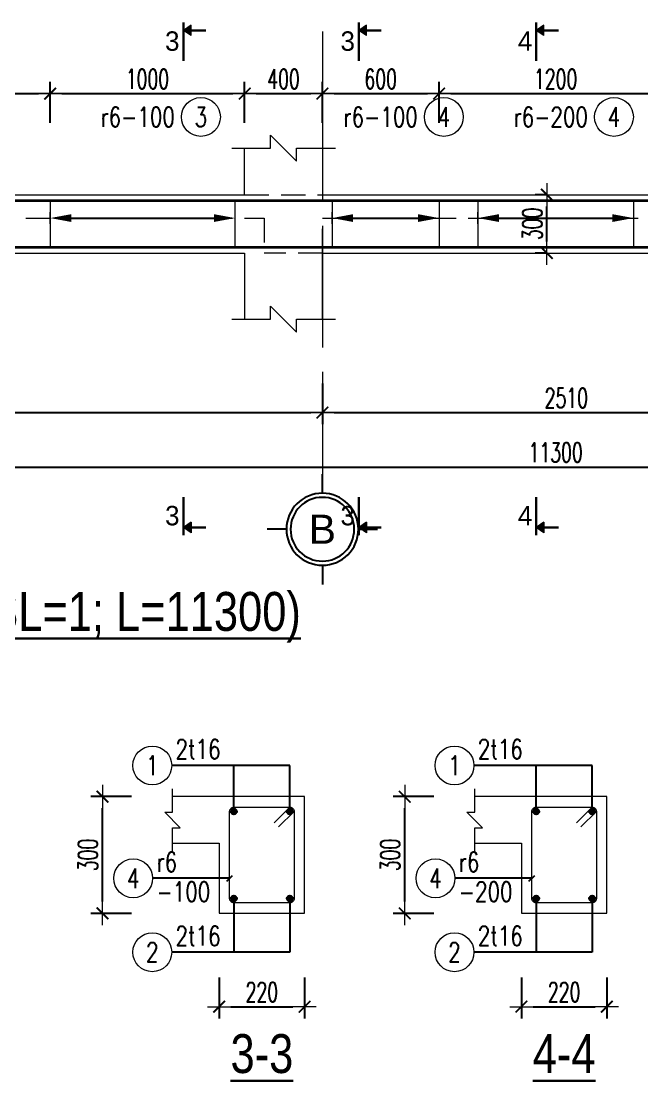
# Model space of a CAD drawing. Header units: millimetres. Extents: x -529861 to -223882, y -171969 to 61504.
# Drawn here: x -423223 to -420030, y -95548 to -90099 of the extents above; entities that cross this region are included whole.
import ezdxf
from ezdxf.enums import TextEntityAlignment as Align

# ---------------------------------------------------------------- set-up
doc = ezdxf.new("R2010")
doc.units = ezdxf.units.MM
doc.header["$LTSCALE"] = 5000
doc.linetypes.add('CENTER', pattern=[2, 1.25, -0.25, 0.25, -0.25])
doc.linetypes.add('HIDDEN', pattern=[0.375, 0.25, -0.125])
doc.layers.get('Defpoints').update_dxf_attribs({"color": 143})
for name, color, linetype, lineweight in [('dim', 8, 'Continuous', 18), ('kata_dim', 8, 'Continuous', 15), ('kata_grid', 8, 'CENTER', 5), ('kata_net khuat', 9, 'HIDDEN', 5), ('kata_net manh', 8, 'Continuous', 5), ('kata_net thay', 4, 'Continuous', 20), ('kata_text', 7, 'Continuous', 30), ('kata_thep chu', 1, 'Continuous', 35), ('kata_thep dai', 220, 'Continuous', 20)]:
    doc.layers.add(name, color=color, linetype=linetype, lineweight=lineweight)
doc.layers.add('text', color=255, linetype='Continuous')
doc.styles.add('AVANH', font='')
doc.styles.add('General text 1', font='')
doc.styles.add('kata_text', font='arial.ttf', dxfattribs={"width": 0.8})
doc.styles.add('vnsimpli', font='vnsimli.shx', dxfattribs={"width": 0.65})
doc.styles.get('AVANH').set_extended_font_data('.VnArialH')
doc.styles.get('General text 1').set_extended_font_data('.VnAvantH')
doc.dimstyles.new('kata_dim_20', dxfattribs={"dimscale": 20, "dimtxt": 2.5, "dimasz": 1.5, "dimexe": 1.5, "dimexo": 2.5, "dimtad": 1, "dimdec": 0, "dimzin": 0, "dimdsep": 46, "dimtxsty": 'vnsimpli', "dimblk": 'kata_block_ArchTick', "dimcen": 0.09, "dimdle": 1.2, "dimclrd": 8, "dimclre": 8, "dimclrt": 3, "dimadec": 0, "dimazin": 0, "dimtfac": 1, "dimtdec": 0, "dimtix": 1, "dimtofl": 0, "dimtmove": 0, "dimatfit": 3, "dimfxl": 3.75, "dimfxlon": 1, "dimtolj": 1, "dimtzin": 0, "dimarcsym": 0})
doc.dimstyles.new('kata_dim_40', dxfattribs={"dimscale": 40, "dimtxt": 2.5, "dimasz": 1.5, "dimexe": 1.5, "dimexo": 2.5, "dimtad": 1, "dimdec": 0, "dimzin": 0, "dimdsep": 46, "dimtxsty": 'vnsimpli', "dimblk": 'kata_block_ArchTick', "dimcen": 0.09, "dimdle": 1.2, "dimclrd": 8, "dimclre": 8, "dimclrt": 3, "dimadec": 0, "dimazin": 0, "dimtfac": 1, "dimtdec": 0, "dimtix": 1, "dimtofl": 0, "dimtmove": 0, "dimatfit": 3, "dimfxl": 3.75, "dimfxlon": 1, "dimtolj": 1, "dimtzin": 0, "dimarcsym": 0})
doc.dimstyles.new('kata_rai_thep', dxfattribs={"dimtxt": 2, "dimasz": 1, "dimexe": 0, "dimexo": 0, "dimtad": 1, "dimdec": 0, "dimzin": 12, "dimdsep": 46, "dimtxsty": 'kata_text', "dimblk": 'kata_block_RUNTIC', "dimcen": 0, "dimse1": 1, "dimse2": 1, "dimclrd": 6, "dimclre": 6, "dimclrt": 7, "dimadec": 0, "dimazin": 3, "dimtfac": 1, "dimtdec": 0, "dimtmove": 2, "dimatfit": 3, "dimldrblk": 'kata_block_LEADERTIC', "dimfxl": 1, "dimtolj": 1, "dimtzin": 0, "dimlwd": -1, "dimlwe": -1, "dimarcsym": 0})

# ---------------------------------------------------------------- blocks, each defined once
blk = doc.blocks.new('kata_block_TD')
at = {"color": 6, "linetype": 'ByBlock', "lineweight": -2, "style": 'kata_text', "width": 0.8}
blk.add_attdef('SECTDET2', text='', height=5, dxfattribs=at).set_placement((0, 7.97), align=Align.CENTER)
at = {"color": 0, "linetype": 'ByBlock', "lineweight": -2, "style": 'kata_text', "width": 0.8}
blk.add_attdef('SECTDET1', text='', height=5, dxfattribs=at).set_placement((0, 1.47), align=Align.CENTER)
blk = doc.blocks.new('kata_block_ArchTick')
at = {"color": 8}
blk.add_line((1, 0), (-1, 0), dxfattribs=at)
at = {"color": 8, "const_width": 0.15}
blk.add_lwpolyline([(-0.5, -0.5), (0.5, 0.5)], dxfattribs=at)
blk = doc.blocks.new('*D393')
at = {"layer": 'Defpoints', "color": 0, "linetype": 'ByBlock', "ltscale": 1500, "transparency": 16777216}
for p in [(-421673.8, -90471.6), (-422073.8, -90991.6), (-421673.8, -90991.6)]:
    blk.add_point(p, dxfattribs=at)
at = {"layer": 'kata_dim', "color": 8, "linetype": 'ByBlock', "lineweight": -2, "ltscale": 1500, "transparency": 16777216}
for p, q in [((-422073.8, -90621.6), (-422073.8, -90411.6)), ((-421673.8, -90621.6), (-421673.8, -90411.6)), ((-422013.8, -90471.6), (-421733.8, -90471.6))]:
    blk.add_line(p, q, dxfattribs=at)
at = {"layer": 'kata_dim', "color": 8, "linetype": 'ByBlock', "lineweight": -2, "ltscale": 1500, "transparency": 16777216, "xscale": 60, "yscale": 60, "zscale": 60, "rotation": 180}
blk.add_blockref('kata_block_ArchTick', (-422073.8, -90471.6), dxfattribs=at)
at = {"layer": 'kata_dim', "color": 8, "linetype": 'ByBlock', "lineweight": -2, "ltscale": 1500, "transparency": 16777216, "xscale": 60, "yscale": 60, "zscale": 60}
blk.add_blockref('kata_block_ArchTick', (-421673.8, -90471.6), dxfattribs=at)
at = {"layer": 'kata_dim', "color": 3, "linetype": 'ByBlock', "ltscale": 1500, "transparency": 16777216, "insert": (-421873.8, -90396.6), "char_height": 100, "attachment_point": 5, "style": 'vnsimpli'}
blk.add_mtext('\\A1;400', dxfattribs=at)
blk = doc.blocks.new('*D395')
at = {"layer": 'Defpoints', "color": 0, "linetype": 'ByBlock', "ltscale": 1500, "transparency": 16777216}
for p in [(-423073.8, -90471.6), (-424903.8, -90991.6), (-423073.8, -90991.6)]:
    blk.add_point(p, dxfattribs=at)
at = {"layer": 'kata_dim', "color": 8, "linetype": 'ByBlock', "lineweight": -2, "ltscale": 1500, "transparency": 16777216}
for p, q in [((-424903.8, -90621.6), (-424903.8, -90411.6)), ((-423073.8, -90621.6), (-423073.8, -90411.6)), ((-424843.8, -90471.6), (-423133.8, -90471.6))]:
    blk.add_line(p, q, dxfattribs=at)
at = {"layer": 'kata_dim', "color": 8, "linetype": 'ByBlock', "lineweight": -2, "ltscale": 1500, "transparency": 16777216, "xscale": 60, "yscale": 60, "zscale": 60, "rotation": 180}
blk.add_blockref('kata_block_ArchTick', (-424903.8, -90471.6), dxfattribs=at)
at = {"layer": 'kata_dim', "color": 8, "linetype": 'ByBlock', "lineweight": -2, "ltscale": 1500, "transparency": 16777216, "xscale": 60, "yscale": 60, "zscale": 60}
blk.add_blockref('kata_block_ArchTick', (-423073.8, -90471.6), dxfattribs=at)
at = {"layer": 'kata_dim', "color": 3, "linetype": 'ByBlock', "ltscale": 1500, "transparency": 16777216, "insert": (-423988.8, -90396.6), "char_height": 100, "attachment_point": 5, "style": 'vnsimpli'}
blk.add_mtext('\\A1;1830', dxfattribs=at)
blk = doc.blocks.new('*D396')
at = {"layer": 'Defpoints', "color": 0, "linetype": 'ByBlock', "ltscale": 1500, "transparency": 16777216}
for p in [(-422073.8, -90471.6), (-423073.8, -90991.6), (-422073.8, -90991.6)]:
    blk.add_point(p, dxfattribs=at)
at = {"layer": 'kata_dim', "color": 8, "linetype": 'ByBlock', "lineweight": -2, "ltscale": 1500, "transparency": 16777216}
for p, q in [((-423073.8, -90621.6), (-423073.8, -90411.6)), ((-422073.8, -90621.6), (-422073.8, -90411.6)), ((-423013.8, -90471.6), (-422133.8, -90471.6))]:
    blk.add_line(p, q, dxfattribs=at)
at = {"layer": 'kata_dim', "color": 8, "linetype": 'ByBlock', "lineweight": -2, "ltscale": 1500, "transparency": 16777216, "xscale": 60, "yscale": 60, "zscale": 60, "rotation": 180}
blk.add_blockref('kata_block_ArchTick', (-423073.8, -90471.6), dxfattribs=at)
at = {"layer": 'kata_dim', "color": 8, "linetype": 'ByBlock', "lineweight": -2, "ltscale": 1500, "transparency": 16777216, "xscale": 60, "yscale": 60, "zscale": 60}
blk.add_blockref('kata_block_ArchTick', (-422073.8, -90471.6), dxfattribs=at)
at = {"layer": 'kata_dim', "color": 3, "linetype": 'ByBlock', "ltscale": 1500, "transparency": 16777216, "insert": (-422573.8, -90396.6), "char_height": 100, "attachment_point": 5, "style": 'vnsimpli'}
blk.add_mtext('\\A1;1000', dxfattribs=at)
blk = doc.blocks.new('*D398')
at = {"layer": 'Defpoints', "color": 0, "linetype": 'ByBlock', "ltscale": 1500, "transparency": 16777216}
for p in [(-421073.8, -90471.6), (-421673.8, -90991.6), (-421073.8, -90991.6)]:
    blk.add_point(p, dxfattribs=at)
at = {"layer": 'kata_dim', "color": 8, "linetype": 'ByBlock', "lineweight": -2, "ltscale": 1500, "transparency": 16777216}
for p, q in [((-421673.8, -90621.6), (-421673.8, -90411.6)), ((-421073.8, -90621.6), (-421073.8, -90411.6)), ((-421613.8, -90471.6), (-421133.8, -90471.6))]:
    blk.add_line(p, q, dxfattribs=at)
at = {"layer": 'kata_dim', "color": 8, "linetype": 'ByBlock', "lineweight": -2, "ltscale": 1500, "transparency": 16777216, "xscale": 60, "yscale": 60, "zscale": 60, "rotation": 180}
blk.add_blockref('kata_block_ArchTick', (-421673.8, -90471.6), dxfattribs=at)
at = {"layer": 'kata_dim', "color": 8, "linetype": 'ByBlock', "lineweight": -2, "ltscale": 1500, "transparency": 16777216, "xscale": 60, "yscale": 60, "zscale": 60}
blk.add_blockref('kata_block_ArchTick', (-421073.8, -90471.6), dxfattribs=at)
at = {"layer": 'kata_dim', "color": 3, "linetype": 'ByBlock', "ltscale": 1500, "transparency": 16777216, "insert": (-421373.8, -90396.6), "char_height": 100, "attachment_point": 5, "style": 'vnsimpli'}
blk.add_mtext('\\A1;600', dxfattribs=at)
blk = doc.blocks.new('*D399')
at = {"layer": 'Defpoints', "color": 0, "linetype": 'ByBlock', "ltscale": 1500, "transparency": 16777216}
for p in [(-419873.8, -90471.6), (-421073.8, -90991.6), (-419873.8, -90991.6)]:
    blk.add_point(p, dxfattribs=at)
at = {"layer": 'kata_dim', "color": 8, "linetype": 'ByBlock', "lineweight": -2, "ltscale": 1500, "transparency": 16777216}
for p, q in [((-421073.8, -90621.6), (-421073.8, -90411.6)), ((-419873.8, -90621.6), (-419873.8, -90411.6)), ((-421013.8, -90471.6), (-419933.8, -90471.6))]:
    blk.add_line(p, q, dxfattribs=at)
at = {"layer": 'kata_dim', "color": 8, "linetype": 'ByBlock', "lineweight": -2, "ltscale": 1500, "transparency": 16777216, "xscale": 60, "yscale": 60, "zscale": 60, "rotation": 180}
blk.add_blockref('kata_block_ArchTick', (-421073.8, -90471.6), dxfattribs=at)
at = {"layer": 'kata_dim', "color": 8, "linetype": 'ByBlock', "lineweight": -2, "ltscale": 1500, "transparency": 16777216, "xscale": 60, "yscale": 60, "zscale": 60}
blk.add_blockref('kata_block_ArchTick', (-419873.8, -90471.6), dxfattribs=at)
at = {"layer": 'kata_dim', "color": 3, "linetype": 'ByBlock', "ltscale": 1500, "transparency": 16777216, "insert": (-420473.8, -90396.6), "char_height": 100, "attachment_point": 5, "style": 'vnsimpli'}
blk.add_mtext('\\A1;1200', dxfattribs=at)
blk = doc.blocks.new('*D385')
at = {"layer": 'Defpoints', "color": 0, "linetype": 'ByBlock', "ltscale": 1500, "transparency": 16777216}
for p in [(-426123.8, -91291.6), (-414823.8, -91391.6), (-414823.8, -92391.6)]:
    blk.add_point(p, dxfattribs=at)
at = {"layer": 'kata_dim', "color": 8, "linetype": 'ByBlock', "lineweight": -2, "ltscale": 1500, "transparency": 16777216}
for p, q in [((-426123.8, -92241.6), (-426123.8, -92451.6)), ((-414823.8, -92241.6), (-414823.8, -92451.6)), ((-426063.8, -92391.6), (-414883.8, -92391.6))]:
    blk.add_line(p, q, dxfattribs=at)
at = {"layer": 'kata_dim', "color": 8, "linetype": 'ByBlock', "lineweight": -2, "ltscale": 1500, "transparency": 16777216, "xscale": 60, "yscale": 60, "zscale": 60, "rotation": 180}
blk.add_blockref('kata_block_ArchTick', (-426123.8, -92391.6), dxfattribs=at)
at = {"layer": 'kata_dim', "color": 8, "linetype": 'ByBlock', "lineweight": -2, "ltscale": 1500, "transparency": 16777216, "xscale": 60, "yscale": 60, "zscale": 60}
blk.add_blockref('kata_block_ArchTick', (-414823.8, -92391.6), dxfattribs=at)
at = {"layer": 'kata_dim', "color": 3, "linetype": 'ByBlock', "ltscale": 1500, "transparency": 16777216, "insert": (-420473.8, -92316.6), "char_height": 100, "attachment_point": 5, "style": 'vnsimpli'}
blk.add_mtext('\\A1;11300', dxfattribs=at)
blk = doc.blocks.new('*D386')
at = {"layer": 'Defpoints', "color": 0, "linetype": 'ByBlock', "ltscale": 1500, "transparency": 16777216}
for p in [(-421673.8, -91291.6), (-426123.8, -91511.6), (-421673.8, -92111.6)]:
    blk.add_point(p, dxfattribs=at)
at = {"layer": 'kata_dim', "color": 8, "linetype": 'ByBlock', "lineweight": -2, "ltscale": 1500, "transparency": 16777216}
for p, q in [((-426123.8, -91961.6), (-426123.8, -92171.6)), ((-421673.8, -91961.6), (-421673.8, -92171.6)), ((-426063.8, -92111.6), (-421733.8, -92111.6))]:
    blk.add_line(p, q, dxfattribs=at)
at = {"layer": 'kata_dim', "color": 8, "linetype": 'ByBlock', "lineweight": -2, "ltscale": 1500, "transparency": 16777216, "xscale": 60, "yscale": 60, "zscale": 60, "rotation": 180}
blk.add_blockref('kata_block_ArchTick', (-426123.8, -92111.6), dxfattribs=at)
at = {"layer": 'kata_dim', "color": 8, "linetype": 'ByBlock', "lineweight": -2, "ltscale": 1500, "transparency": 16777216, "xscale": 60, "yscale": 60, "zscale": 60}
blk.add_blockref('kata_block_ArchTick', (-421673.8, -92111.6), dxfattribs=at)
at = {"layer": 'kata_dim', "color": 3, "linetype": 'ByBlock', "ltscale": 1500, "transparency": 16777216, "insert": (-423898.8, -92036.6), "char_height": 100, "attachment_point": 5, "style": 'vnsimpli'}
blk.add_mtext('\\A1;4450', dxfattribs=at)
blk = doc.blocks.new('kata_block_GRID')
at = {"layer": 'dim', "color": 250, "linetype": 'Continuous', "lineweight": -3}
for p, q in [((0, 4.62), (0, 7.08)), ((-4.63, 0), (-7.09, 0)), ((4.63, 0), (7.09, 0)), ((0, -4.63), (0, -7.09))]:
    blk.add_line(p, q, dxfattribs=at)
at = {"layer": 'dim', "color": 250, "linetype": 'Continuous', "lineweight": -3, "extrusion": (0, 0, -1)}
blk.add_ellipse((0, 0), major_axis=(-4.63, 0), ratio=1, start_param=3.141414, end_param=9.424599, dxfattribs=at)
at = {"layer": 'dim', "color": 9, "linetype": 'Continuous', "lineweight": -3, "extrusion": (0, 0, -1)}
blk.add_ellipse((0, 0), major_axis=(-4.1, 0), ratio=1, start_param=3.140844, end_param=9.424029, dxfattribs=at)
at = {"layer": 'text', "color": 33, "style": 'AVANH'}
blk.add_attdef('GRID', text='', height=3.75, dxfattribs=at).set_placement((0, 0), align=Align.MIDDLE)
blk = doc.blocks.new('*D387')
at = {"layer": 'Defpoints', "color": 0, "linetype": 'ByBlock', "ltscale": 1500, "transparency": 16777216}
for p in [(-421673.8, -91291.6), (-419163.8, -91391.6), (-419163.8, -92111.6)]:
    blk.add_point(p, dxfattribs=at)
at = {"layer": 'kata_dim', "color": 8, "linetype": 'ByBlock', "lineweight": -2, "ltscale": 1500, "transparency": 16777216}
for p, q in [((-421673.8, -91961.6), (-421673.8, -92171.6)), ((-419163.8, -91961.6), (-419163.8, -92171.6)), ((-421613.8, -92111.6), (-419223.8, -92111.6))]:
    blk.add_line(p, q, dxfattribs=at)
at = {"layer": 'kata_dim', "color": 8, "linetype": 'ByBlock', "lineweight": -2, "ltscale": 1500, "transparency": 16777216, "xscale": 60, "yscale": 60, "zscale": 60, "rotation": 180}
blk.add_blockref('kata_block_ArchTick', (-421673.8, -92111.6), dxfattribs=at)
at = {"layer": 'kata_dim', "color": 8, "linetype": 'ByBlock', "lineweight": -2, "ltscale": 1500, "transparency": 16777216, "xscale": 60, "yscale": 60, "zscale": 60}
blk.add_blockref('kata_block_ArchTick', (-419163.8, -92111.6), dxfattribs=at)
at = {"layer": 'kata_dim', "color": 3, "linetype": 'ByBlock', "ltscale": 1500, "transparency": 16777216, "insert": (-420418.8, -92036.6), "char_height": 100, "attachment_point": 5, "style": 'vnsimpli'}
blk.add_mtext('\\A1;2510', dxfattribs=at)
blk = doc.blocks.new('kata_block_RUNTIC')
at = {"layer": 'kata_dim', "color": 6}
blk.add_line((0, 0.75), (0, -0.75), dxfattribs=at)
blk.add_lwpolyline([(0, 0, 0, 1, 0), (-2.7, 0, 1, 1, 0)], format="xyseb", dxfattribs=at)
blk = doc.blocks.new('*D409')
at = {"layer": 'Defpoints', "color": 6, "linetype": 'ByBlock', "ltscale": 1500, "transparency": 16777216}
blk.add_line((-423033.8, -91111.6), (-422163.8, -91111.6), dxfattribs=at)
at = {"layer": 'Defpoints', "color": 0, "linetype": 'ByBlock', "ltscale": 1500, "transparency": 16777216}
for p in [(-423073.8, -91111.6), (-422123.8, -91111.6), (-422123.8, -91111.6)]:
    blk.add_point(p, dxfattribs=at)
at = {"layer": 'Defpoints', "color": 6, "linetype": 'ByBlock', "ltscale": 1500, "transparency": 16777216, "xscale": 40, "yscale": 40, "zscale": 40, "rotation": 180}
blk.add_blockref('kata_block_RUNTIC', (-423073.8, -91111.6), dxfattribs=at)
at = {"layer": 'Defpoints', "color": 6, "linetype": 'ByBlock', "ltscale": 1500, "transparency": 16777216, "xscale": 40, "yscale": 40, "zscale": 40}
blk.add_blockref('kata_block_RUNTIC', (-422123.8, -91111.6), dxfattribs=at)
blk = doc.blocks.new('kata_block_LEADERTIC')
at = {"layer": 'kata_dim', "color": 6}
blk.add_lwpolyline([(0, 0, 0, 1, 0), (-2.7, 0, 1, 1, 0)], format="xyseb", dxfattribs=at)
blk = doc.blocks.new('*D410')
at = {"layer": 'Defpoints', "color": 6, "linetype": 'ByBlock', "ltscale": 1500, "transparency": 16777216}
blk.add_line((-421583.8, -91111.6), (-421113.8, -91111.6), dxfattribs=at)
at = {"layer": 'Defpoints', "color": 0, "linetype": 'ByBlock', "ltscale": 1500, "transparency": 16777216}
for p in [(-421623.8, -91111.6), (-421073.8, -91111.6), (-421073.8, -91111.6)]:
    blk.add_point(p, dxfattribs=at)
at = {"layer": 'Defpoints', "color": 6, "linetype": 'ByBlock', "ltscale": 1500, "transparency": 16777216, "xscale": 40, "yscale": 40, "zscale": 40, "rotation": 180}
blk.add_blockref('kata_block_RUNTIC', (-421623.8, -91111.6), dxfattribs=at)
at = {"layer": 'Defpoints', "color": 6, "linetype": 'ByBlock', "ltscale": 1500, "transparency": 16777216, "xscale": 40, "yscale": 40, "zscale": 40}
blk.add_blockref('kata_block_RUNTIC', (-421073.8, -91111.6), dxfattribs=at)
blk = doc.blocks.new('*D411')
at = {"layer": 'Defpoints', "color": 6, "linetype": 'ByBlock', "ltscale": 1500, "transparency": 16777216}
blk.add_line((-420833.8, -91111.6), (-420113.8, -91111.6), dxfattribs=at)
at = {"layer": 'Defpoints', "color": 0, "linetype": 'ByBlock', "ltscale": 1500, "transparency": 16777216}
for p in [(-420873.8, -91111.6), (-420073.8, -91111.6), (-420073.8, -91111.6)]:
    blk.add_point(p, dxfattribs=at)
at = {"layer": 'Defpoints', "color": 6, "linetype": 'ByBlock', "ltscale": 1500, "transparency": 16777216, "xscale": 40, "yscale": 40, "zscale": 40, "rotation": 180}
blk.add_blockref('kata_block_RUNTIC', (-420873.8, -91111.6), dxfattribs=at)
at = {"layer": 'Defpoints', "color": 6, "linetype": 'ByBlock', "ltscale": 1500, "transparency": 16777216, "xscale": 40, "yscale": 40, "zscale": 40}
blk.add_blockref('kata_block_RUNTIC', (-420073.8, -91111.6), dxfattribs=at)
blk = doc.blocks.new('*U87')
blk.add_circle((2.5, 0), 2.5)
at = {"layer": 'kata_text', "color": 3, "style": 'vnsimpli', "width": 0.75}
blk.add_attdef('DKKC2', text='', height=2.5, dxfattribs=at).set_placement((-0.85, -1.25), align=Align.RIGHT)
at = {"layer": 'kata_text', "color": 7, "style": 'vnsimpli', "width": 0.75}
blk.add_attdef('SH3', text='', height=2.5, dxfattribs=at).set_placement((2.5, 0), align=Align.MIDDLE)
blk = doc.blocks.new('kata_block_SECBAL')
blk.add_hatch(color=2).paths.add_polyline_path([(0.99, 3.81), (0, 3.13), (0.99, 2.46)])
at = {"color": 2}
for p, q in [((0.99, 3.81), (0, 3.13)), ((0.99, 2.46), (0, 3.13)), ((0.99, 2.46), (0.99, 3.81))]:
    blk.add_line(p, q, dxfattribs=at)
at = {"color": 2, "const_width": 0.3}
for points in [[(0, -0.8), (0, 4.16)], [(0.99, 3.13), (2.89, 3.13)]]:
    blk.add_lwpolyline(points, dxfattribs=at)
at = {"color": 2, "linetype": 'ByBlock', "lineweight": -2, "style": 'General text 1'}
blk.add_attdef('DETAIL', text='', height=2.5, dxfattribs=at).set_placement((-0.5, 1.75), align=Align.MIDDLE_RIGHT)
blk = doc.blocks.new('*U88')
blk.add_hatch(color=2).paths.add_polyline_path([(0.99, -0.45), (0, 0.22), (0.99, 0.9)])
at = {"color": 2}
for p, q in [((0.99, 0.9), (0, 0.22)), ((0.99, -0.45), (0, 0.22)), ((0.99, 0.9), (0.99, -0.45))]:
    blk.add_line(p, q, dxfattribs=at)
at = {"color": 2, "const_width": 0.3}
for points in [[(0, 4.16), (0, -0.8)], [(0.99, 0.22), (2.89, 0.22)]]:
    blk.add_lwpolyline(points, dxfattribs=at)
at = {"color": 2, "linetype": 'ByBlock', "lineweight": -2, "style": 'General text 1'}
blk.add_attdef('DETAIL', text='', height=2.5, dxfattribs=at).set_placement((-0.5, 1.75), align=Align.MIDDLE_RIGHT)
blk = doc.blocks.new('*D418')
at = {"layer": 'Defpoints', "color": 0, "linetype": 'ByBlock', "ltscale": 1500, "transparency": 16777216}
for p in [(-422205.1, -94686.6), (-421765.1, -94686.6), (-421765.1, -95166.6)]:
    blk.add_point(p, dxfattribs=at)
at = {"layer": 'kata_dim', "color": 8, "linetype": 'ByBlock', "lineweight": -2, "ltscale": 1500, "transparency": 16777216}
for p, q in [((-422205.1, -95016.6), (-422205.1, -95226.6)), ((-421765.1, -95016.6), (-421765.1, -95226.6)), ((-422145.1, -95166.6), (-421825.1, -95166.6))]:
    blk.add_line(p, q, dxfattribs=at)
at = {"layer": 'kata_dim', "color": 8, "linetype": 'ByBlock', "lineweight": -2, "ltscale": 1500, "transparency": 16777216, "xscale": 60, "yscale": 60, "zscale": 60, "rotation": 180}
blk.add_blockref('kata_block_ArchTick', (-422205.1, -95166.6), dxfattribs=at)
at = {"layer": 'kata_dim', "color": 8, "linetype": 'ByBlock', "lineweight": -2, "ltscale": 1500, "transparency": 16777216, "xscale": 60, "yscale": 60, "zscale": 60}
blk.add_blockref('kata_block_ArchTick', (-421765.1, -95166.6), dxfattribs=at)
at = {"layer": 'kata_dim', "color": 3, "linetype": 'ByBlock', "ltscale": 1500, "transparency": 16777216, "insert": (-421985.1, -95091.6), "char_height": 100, "attachment_point": 5, "style": 'vnsimpli'}
blk.add_mtext('\\A1;220', dxfattribs=at)
blk = doc.blocks.new('*D419')
at = {"layer": 'Defpoints', "color": 0, "linetype": 'ByBlock', "ltscale": 1500, "transparency": 16777216}
for p in [(-422805.1, -94086.6), (-422205.1, -94086.6), (-422205.1, -94686.6)]:
    blk.add_point(p, dxfattribs=at)
at = {"layer": 'kata_dim', "color": 8, "linetype": 'ByBlock', "lineweight": -2, "ltscale": 1500, "transparency": 16777216}
for p, q in [((-422655.1, -94086.6), (-422865.1, -94086.6)), ((-422805.1, -94626.6), (-422805.1, -94146.6)), ((-422655.1, -94686.6), (-422865.1, -94686.6))]:
    blk.add_line(p, q, dxfattribs=at)
at = {"layer": 'kata_dim', "color": 8, "linetype": 'ByBlock', "lineweight": -2, "ltscale": 1500, "transparency": 16777216, "xscale": 60, "yscale": 60, "zscale": 60}
for p, rotation in [((-422805.1, -94086.6), 90), ((-422805.1, -94686.6), 270)]:
    blk.add_blockref('kata_block_ArchTick', p, dxfattribs=dict(at, rotation=rotation))
at = {"layer": 'kata_dim', "color": 3, "linetype": 'ByBlock', "ltscale": 1500, "transparency": 16777216, "insert": (-422880.1, -94386.6), "char_height": 100, "attachment_point": 5, "rotation": 90, "style": 'vnsimpli'}
blk.add_mtext('\\A1;300', dxfattribs=at)
blk = doc.blocks.new('kata_block_THEP')
at = {"layer": 'kata_thep chu', "color": 0}
for p, q in [((-0.5, 0), (0.5, 0)), ((-0.35, 0.35), (0.35, -0.35)), ((0.35, 0.35), (-0.35, -0.35)), ((0, 0.5), (0, -0.5))]:
    blk.add_line(p, q, dxfattribs=at)
at = {"layer": 'kata_thep chu', "color": 0, "const_width": 0.0833}
blk.add_lwpolyline([(-0.5, 0, 1), (0.5, 0, 1), (-0.5, 0, 1)], format="xyb", dxfattribs=at)
blk = doc.blocks.new('*U68')
blk.add_circle((-2.5, 0), 2.5)
at = {"layer": 'kata_text', "color": 3, "style": 'vnsimpli', "width": 0.75}
blk.add_attdef('DK1', (0.5, 0.85), '', height=2.5, dxfattribs=at)
at = {"layer": 'kata_text', "color": 7, "style": 'vnsimpli', "width": 0.75}
blk.add_attdef('SH2', text='', height=2.5, dxfattribs=at).set_placement((-2.5, 0), align=Align.MIDDLE)
blk = doc.blocks.new('*U70')
blk.add_circle((-2.5, 0), 2.5)
at = {"layer": 'kata_text', "color": 3, "style": 'vnsimpli', "width": 0.75}
for tag, p in [('DK1', (0.5, 0.85)), ('KC1', (0.5, -2.97))]:
    blk.add_attdef(tag, p, '', height=2.5, dxfattribs=at)
at = {"layer": 'kata_text', "color": 7, "style": 'vnsimpli', "width": 0.75}
blk.add_attdef('SH2', text='', height=2.5, dxfattribs=at).set_placement((-2.5, 0), align=Align.MIDDLE)
blk = doc.blocks.new('*D414')
at = {"layer": 'Defpoints', "color": 0, "linetype": 'ByBlock', "ltscale": 1500, "transparency": 16777216}
for p in [(-420650.2, -94686.6), (-420210.2, -94686.6), (-420210.2, -95166.6)]:
    blk.add_point(p, dxfattribs=at)
at = {"layer": 'kata_dim', "color": 8, "linetype": 'ByBlock', "lineweight": -2, "ltscale": 1500, "transparency": 16777216}
for p, q in [((-420650.2, -95016.6), (-420650.2, -95226.6)), ((-420210.2, -95016.6), (-420210.2, -95226.6)), ((-420590.2, -95166.6), (-420270.2, -95166.6))]:
    blk.add_line(p, q, dxfattribs=at)
at = {"layer": 'kata_dim', "color": 8, "linetype": 'ByBlock', "lineweight": -2, "ltscale": 1500, "transparency": 16777216, "xscale": 60, "yscale": 60, "zscale": 60, "rotation": 180}
blk.add_blockref('kata_block_ArchTick', (-420650.2, -95166.6), dxfattribs=at)
at = {"layer": 'kata_dim', "color": 8, "linetype": 'ByBlock', "lineweight": -2, "ltscale": 1500, "transparency": 16777216, "xscale": 60, "yscale": 60, "zscale": 60}
blk.add_blockref('kata_block_ArchTick', (-420210.2, -95166.6), dxfattribs=at)
at = {"layer": 'kata_dim', "color": 3, "linetype": 'ByBlock', "ltscale": 1500, "transparency": 16777216, "insert": (-420430.2, -95091.6), "char_height": 100, "attachment_point": 5, "style": 'vnsimpli'}
blk.add_mtext('\\A1;220', dxfattribs=at)
blk = doc.blocks.new('*D415')
at = {"layer": 'Defpoints', "color": 0, "linetype": 'ByBlock', "ltscale": 1500, "transparency": 16777216}
for p in [(-421250.2, -94086.6), (-420650.2, -94086.6), (-420650.2, -94686.6)]:
    blk.add_point(p, dxfattribs=at)
at = {"layer": 'kata_dim', "color": 8, "linetype": 'ByBlock', "lineweight": -2, "ltscale": 1500, "transparency": 16777216}
for p, q in [((-421100.2, -94086.6), (-421310.2, -94086.6)), ((-421250.2, -94626.6), (-421250.2, -94146.6)), ((-421100.2, -94686.6), (-421310.2, -94686.6))]:
    blk.add_line(p, q, dxfattribs=at)
at = {"layer": 'kata_dim', "color": 8, "linetype": 'ByBlock', "lineweight": -2, "ltscale": 1500, "transparency": 16777216, "xscale": 60, "yscale": 60, "zscale": 60}
for p, rotation in [((-421250.2, -94086.6), 90), ((-421250.2, -94686.6), 270)]:
    blk.add_blockref('kata_block_ArchTick', p, dxfattribs=dict(at, rotation=rotation))
at = {"layer": 'kata_dim', "color": 3, "linetype": 'ByBlock', "ltscale": 1500, "transparency": 16777216, "insert": (-421325.2, -94386.6), "char_height": 100, "attachment_point": 5, "rotation": 90, "style": 'vnsimpli'}
blk.add_mtext('\\A1;300', dxfattribs=at)
blk = doc.blocks.new('*D420')
at = {"layer": 'Defpoints', "color": 0, "linetype": 'ByBlock', "ltscale": 1500, "transparency": 16777216}
for p in [(-420518.9, -90991.6), (-420512.9, -90991.6), (-420512.9, -91291.6)]:
    blk.add_point(p, dxfattribs=at)
at = {"layer": 'kata_dim', "color": 8, "linetype": 'ByBlock', "lineweight": -2, "ltscale": 1500, "transparency": 16777216}
for p, q in [((-420518.9, -90991.6), (-420578.9, -90991.6)), ((-420518.9, -91231.6), (-420518.9, -91051.6)), ((-420518.9, -91291.6), (-420578.9, -91291.6))]:
    blk.add_line(p, q, dxfattribs=at)
at = {"layer": 'kata_dim', "color": 8, "linetype": 'ByBlock', "lineweight": -2, "ltscale": 1500, "transparency": 16777216, "xscale": 60, "yscale": 60, "zscale": 60}
for p, rotation in [((-420518.9, -90991.6), 90), ((-420518.9, -91291.6), 270)]:
    blk.add_blockref('kata_block_ArchTick', p, dxfattribs=dict(at, rotation=rotation))
at = {"layer": 'kata_dim', "color": 3, "linetype": 'ByBlock', "ltscale": 1500, "transparency": 16777216, "insert": (-420593.9, -91141.6), "char_height": 100, "attachment_point": 5, "rotation": 90, "style": 'vnsimpli'}
blk.add_mtext('\\A1;300', dxfattribs=at)

msp = doc.modelspace()

# ---------------------------------------------------------------- linework, layer by layer
at = {"layer": 'kata_dim', "linetype": 'ByBlock', "ltscale": 1500}
for points in [[(-422140.47, -90751.61), (-421940.47, -90751.61), (-421940.47, -90684.94), (-421807.14, -90818.27), (-421807.14, -90751.61), (-421607.14, -90751.61)], [(-422140.47, -91631.61), (-421940.47, -91631.61), (-421940.47, -91564.94), (-421807.14, -91698.27), (-421807.14, -91631.61), (-421607.14, -91631.61)], [(-422445.07, -94366.57), (-422445.07, -94246.57), (-422405.07, -94246.57), (-422485.07, -94166.57), (-422445.07, -94166.57), (-422445.07, -94046.57)], [(-420890.17, -94366.57), (-420890.17, -94246.57), (-420850.17, -94246.57), (-420930.17, -94166.57), (-420890.17, -94166.57), (-420890.17, -94046.57)]]:
    msp.add_lwpolyline(points, dxfattribs=at)
at = {"layer": 'kata_grid', "ltscale": 0.1}
msp.add_line((-421673.8, -90151.61), (-421673.8, -92431.61), dxfattribs=at)
at = {"layer": 'kata_net khuat', "ltscale": 0.1}
for p, q in [((-422073.8, -90991.61), (-421673.8, -90991.61)), ((-421673.8, -91291.61), (-421973.8, -91291.61))]:
    msp.add_line(p, q, dxfattribs=at)
for points in [[(-425823.8, -91291.61), (-425823.8, -91111.61), (-421973.8, -91111.61), (-421973.8, -91291.61)], [(-421673.8, -91291.61), (-421673.8, -91111.61), (-419273.8, -91111.61), (-419273.8, -91391.61)]]:
    msp.add_lwpolyline(points, dxfattribs=at)
at = {"layer": 'kata_net thay', "linetype": 'ByBlock', "ltscale": 1500}
for points in [[(-425903.8, -90751.61), (-425903.8, -90991.61), (-422073.8, -90991.61), (-422073.8, -90751.61)], [(-421673.8, -90751.61), (-421673.8, -90991.61), (-419273.8, -90991.61), (-419273.8, -90751.61)], [(-425903.8, -91631.61), (-425903.8, -91291.61), (-422073.8, -91291.61), (-422073.8, -91631.61)], [(-421673.8, -91631.61), (-421673.8, -91291.61), (-419273.8, -91291.61), (-419273.8, -91631.61)], [(-422445.07, -94326.57), (-422205.07, -94326.57), (-422205.07, -94686.57), (-421765.07, -94686.57), (-421765.07, -94086.57), (-422205.07, -94086.57), (-422205.07, -94086.57), (-422445.07, -94086.57)], [(-420890.17, -94326.57), (-420650.17, -94326.57), (-420650.17, -94686.57), (-420210.17, -94686.57), (-420210.17, -94086.57), (-420650.17, -94086.57), (-420650.17, -94086.57), (-420890.17, -94086.57)]]:
    msp.add_lwpolyline(points, dxfattribs=at)
at = {"layer": 'kata_thep chu', "linetype": 'ByBlock', "ltscale": 1500}
msp.add_lwpolyline([(-426068.8, -91174.45), (-426093.8, -91249.45), (-426093.8, -91041.61, -0.4142136), (-426073.8, -91021.61), (-414873.8, -91021.61, -0.4142136), (-414853.8, -91041.61), (-414853.8, -91471.61), (-414878.8, -91396.61)], format="xyb", dxfattribs=at)
msp.add_lwpolyline([(-426018.8, -91236.61), (-426093.8, -91261.61), (-422273.8, -91261.61), (-421673.8, -91261.61), (-419273.8, -91261.61), (-418673.8, -91361.61), (-414853.8, -91361.61), (-414928.8, -91336.61)], dxfattribs=at)
at = {"layer": 'kata_thep dai', "linetype": 'ByBlock', "ltscale": 30}
for p, q in [((-423073.8, -91018.61), (-423073.8, -91264.61)), ((-422123.8, -91018.61), (-422123.8, -91264.61)), ((-421623.8, -91018.61), (-421623.8, -91264.61)), ((-421073.8, -91018.61), (-421073.8, -91264.61)), ((-420873.8, -91018.61), (-420873.8, -91264.61)), ((-420073.8, -91018.61), (-420073.8, -91264.61))]:
    msp.add_line(p, q, dxfattribs=at)
at = {"layer": 'kata_thep dai', "linetype": 'ByBlock', "ltscale": 1500}
for points in [[(-421921.07, -94220.57), (-421841.07, -94140.57, -0.4142136), (-421819.07, -94162.57), (-421819.07, -94610.57, -0.4142136), (-421841.07, -94632.57), (-422129.07, -94632.57, -0.4142136), (-422151.07, -94610.57), (-422151.07, -94162.57, -0.4142136), (-422129.07, -94140.57), (-421841.07, -94140.57, -0.4142136), (-421819.07, -94162.57), (-421899.07, -94242.57)], [(-420366.17, -94220.57), (-420286.17, -94140.57, -0.4142136), (-420264.17, -94162.57), (-420264.17, -94610.57, -0.4142136), (-420286.17, -94632.57), (-420574.17, -94632.57, -0.4142136), (-420596.17, -94610.57), (-420596.17, -94162.57, -0.4142136), (-420574.17, -94140.57), (-420286.17, -94140.57, -0.4142136), (-420264.17, -94162.57), (-420344.17, -94242.57)]]:
    msp.add_lwpolyline(points, format="xyb", dxfattribs=at)

# ---------------------------------------------------------------- block references
at = {"layer": 'kata_dim', "color": 2, "linetype": 'ByBlock', "ltscale": 1500, "xscale": 40, "yscale": 40, "zscale": 40}
for name, p, values in [('kata_block_SECBAL', (-422388.8, -90271.61), {'DETAIL': '3'}), ('kata_block_SECBAL', (-421486.3, -90271.61), {'DETAIL': '3'}), ('kata_block_SECBAL', (-420573.8, -90271.61), {'DETAIL': '4'}), ('*U88', (-422388.8, -92711.61), {'DETAIL': '3'}), ('*U88', (-421486.3, -92711.61), {'DETAIL': '3'}), ('*U88', (-420573.8, -92711.61), {'DETAIL': '4'})]:
    msp.add_blockref(name, p, dxfattribs=at).add_auto_attribs(values)
at = {"layer": 'kata_dim', "linetype": 'ByBlock', "ltscale": 1500, "xscale": 40, "yscale": 40, "zscale": 40}
msp.add_blockref('kata_block_GRID', (-421673.8, -92711.61), dxfattribs=at).add_auto_attribs({'GRID': 'B'})
at = {"layer": 'kata_net manh', "linetype": 'ByBlock', "ltscale": 1500, "xscale": 40, "yscale": 40, "zscale": 40}
for name, p, values in [('*U87', (-422398.8, -90591.61), {'SH3': '3', 'DKKC2': 'r6-100'}), ('*U87', (-421148.8, -90591.61), {'SH3': '4', 'DKKC2': 'r6-100'}), ('*U87', (-420273.8, -90591.61), {'SH3': '4', 'DKKC2': 'r6-200'}), ('*U68', (-422449.07, -93926.57), {'SH2': '1', 'DK1': '2t16'}), ('*U68', (-420894.17, -93926.57), {'SH2': '1', 'DK1': '2t16'}), ('*U70', (-422547.07, -94506.57), {'SH2': '4', 'DK1': 'r6', 'KC1': '-100'}), ('*U70', (-420992.17, -94506.57), {'SH2': '4', 'DK1': 'r6', 'KC1': '-200'}), ('*U68', (-422449.07, -94886.57), {'SH2': '2', 'DK1': '2t16'}), ('*U68', (-420894.17, -94886.57), {'SH2': '2', 'DK1': '2t16'})]:
    msp.add_blockref(name, p, dxfattribs=at).add_auto_attribs(values)
at = {"layer": 'kata_text', "linetype": 'ByBlock', "ltscale": 1500}
ref = msp.add_blockref('kata_block_TD', (-422884.19, -93293.02), dxfattribs=dict(at, xscale=40, yscale=40, zscale=40))
ref.add_attrib('SECTDET1', '%%uB3.8 (SL=1; L=11300)', dxfattribs={"layer": '0', "color": 0, "linetype": 'ByBlock', "lineweight": -2, "height": 200, "style": 'kata_text', "width": 0.8}).set_placement((-422884.19, -93234.2), align=Align.CENTER)
ref = msp.add_blockref('kata_block_TD', (-421985.07, -95566.57), dxfattribs=dict(at, xscale=40, yscale=40, zscale=40))
ref.add_attrib('SECTDET1', '%%u3-3', dxfattribs={"layer": '0', "color": 0, "linetype": 'ByBlock', "lineweight": -2, "height": 200, "style": 'kata_text', "width": 0.8}).set_placement((-421985.07, -95507.74), align=Align.CENTER)
ref = msp.add_blockref('kata_block_TD', (-420430.17, -95566.57), dxfattribs=dict(at, xscale=40, yscale=40, zscale=40))
ref.add_attrib('SECTDET1', '%%u4-4', dxfattribs={"layer": '0', "color": 0, "linetype": 'ByBlock', "lineweight": -2, "height": 200, "style": 'kata_text', "width": 0.8}).set_placement((-420430.17, -95507.74), align=Align.CENTER)
at = {"layer": 'kata_thep chu', "linetype": 'ByBlock', "ltscale": 1500, "xscale": 32, "yscale": 32, "zscale": 32}
for p in [(-422129.07, -94162.57), (-421841.07, -94162.57), (-420574.17, -94162.57), (-420286.17, -94162.57), (-422129.07, -94610.57), (-421841.07, -94610.57), (-420574.17, -94610.57), (-420286.17, -94610.57)]:
    msp.add_blockref('kata_block_THEP', p, dxfattribs=at)

# ---------------------------------------------------------------- dimensions: what is measured, and where the dimension line sits
at = {"layer": 'Defpoints', "linetype": 'ByBlock', "ltscale": 1500}
for p1, p2, picture, middle in [((-423073.8, -91111.61), (-422123.8, -91111.61), '*D409', (-422598.8, -91111.61)), ((-421623.8, -91111.61), (-421073.8, -91111.61), '*D410', (-421348.8, -91111.61)), ((-420873.8, -91111.61), (-420073.8, -91111.61), '*D411', (-420473.8, -91111.61))]:
    dim = msp.add_aligned_dim(p1=p1, p2=p2, distance=0, text=' ', dimstyle='kata_rai_thep', override={"dimscale": 40}, dxfattribs=at)
    dim.commit()
    dim.dimension.update_dxf_attribs({"geometry": picture, "text_midpoint": middle})
at = {"layer": 'kata_dim', "linetype": 'ByBlock', "ltscale": 1500}
for base, p1, p2, picture, middle in [((-423073.8, -90471.61), (-424903.8, -90991.61), (-423073.8, -90991.61), '*D395', (-423988.8, -90396.61)), ((-422073.8, -90471.61), (-423073.8, -90991.61), (-422073.8, -90991.61), '*D396', (-422573.8, -90396.61)), ((-421673.8, -90471.61), (-422073.8, -90991.61), (-421673.8, -90991.61), '*D393', (-421873.8, -90396.61)), ((-421073.8, -90471.61), (-421673.8, -90991.61), (-421073.8, -90991.61), '*D398', (-421373.8, -90396.61)), ((-419873.8, -90471.61), (-421073.8, -90991.61), (-419873.8, -90991.61), '*D399', (-420473.8, -90396.61)), ((-414823.8, -92391.61), (-426123.8, -91291.61), (-414823.8, -91391.61), '*D385', (-420473.8, -92316.61)), ((-421673.8, -92111.61), (-426123.8, -91511.61), (-421673.8, -91291.61), '*D386', (-423898.8, -92036.61)), ((-419163.8, -92111.61), (-421673.8, -91291.61), (-419163.8, -91391.61), '*D387', (-420418.8, -92036.61))]:
    dim = msp.add_linear_dim(base=base, p1=p1, p2=p2, dimstyle='kata_dim_40', dxfattribs=at)
    dim.commit()
    dim.dimension.update_dxf_attribs({"geometry": picture, "text_midpoint": middle})
dim = msp.add_linear_dim(base=(-420518.86, -90991.61), p1=(-420512.91, -91291.61), p2=(-420512.91, -90991.61), angle=90, dimstyle='kata_dim_40', dxfattribs=at)
dim.commit()
dim.dimension.update_dxf_attribs({"geometry": '*D420', "text_midpoint": (-420593.86, -91141.61)})
for base, p1, p2, picture, middle in [((-422805.07, -94086.57), (-422205.07, -94686.57), (-422205.07, -94086.57), '*D419', (-422880.07, -94386.57)), ((-421250.17, -94086.57), (-420650.17, -94686.57), (-420650.17, -94086.57), '*D415', (-421325.17, -94386.57))]:
    dim = msp.add_linear_dim(base=base, p1=p1, p2=p2, angle=270, dimstyle='kata_dim_40', override={"dimlfac": 0.5}, dxfattribs=at)
    dim.commit()
    dim.dimension.update_dxf_attribs({"geometry": picture, "text_midpoint": middle})
for base, p1, p2, picture, middle in [((-421765.07, -95166.57), (-422205.07, -94686.57), (-421765.07, -94686.57), '*D418', (-421985.07, -95091.57)), ((-420210.17, -95166.57), (-420650.17, -94686.57), (-420210.17, -94686.57), '*D414', (-420430.17, -95091.57))]:
    dim = msp.add_linear_dim(base=base, p1=p1, p2=p2, dimstyle='kata_dim_40', override={"dimlfac": 0.5}, dxfattribs=at)
    dim.commit()
    dim.dimension.update_dxf_attribs({"geometry": picture, "text_midpoint": middle})

# ---------------------------------------------------------------- leaders
at = {"layer": 'kata_net manh', "linetype": 'ByBlock', "ltscale": 1500}
for points, override in [([(-422129.07, -94162.57), (-422129.07, -93926.57), (-422449.07, -93926.57)], {"dimldrblk": 'DotBlank'}), ([(-421841.07, -94162.57), (-421841.07, -93926.57), (-422449.07, -93926.57)], {"dimldrblk": 'DotBlank'}), ([(-420574.17, -94162.57), (-420574.17, -93926.57), (-420894.17, -93926.57)], {"dimldrblk": 'DotBlank'}), ([(-420286.17, -94162.57), (-420286.17, -93926.57), (-420894.17, -93926.57)], {"dimldrblk": 'DotBlank'}), ([(-422151.07, -94506.57), (-422547.07, -94506.57)], {"dimldrblk": 'Oblique'}), ([(-420596.17, -94506.57), (-420992.17, -94506.57)], {"dimldrblk": 'Oblique'}), ([(-422129.07, -94610.57), (-422129.07, -94886.57), (-422449.07, -94886.57)], {"dimldrblk": 'DotBlank'}), ([(-421841.07, -94610.57), (-421841.07, -94886.57), (-422449.07, -94886.57)], {"dimldrblk": 'DotBlank'}), ([(-420574.17, -94610.57), (-420574.17, -94886.57), (-420894.17, -94886.57)], {"dimldrblk": 'DotBlank'}), ([(-420286.17, -94610.57), (-420286.17, -94886.57), (-420894.17, -94886.57)], {"dimldrblk": 'DotBlank'})]:
    msp.add_leader(points, dimstyle='kata_dim_20', override=override, dxfattribs=at)

doc.saveas('drawing.dxf')
